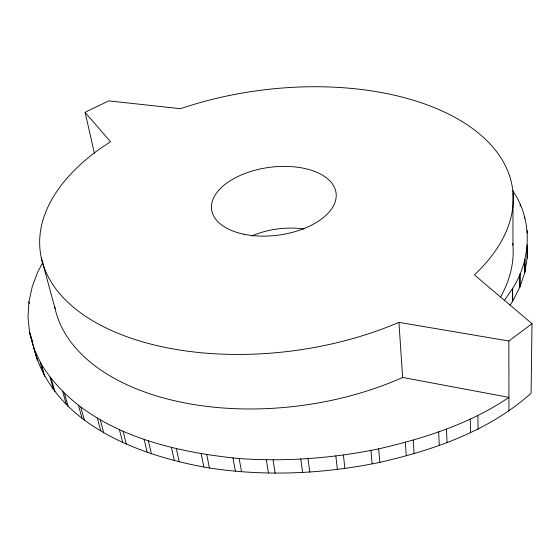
<?xml version="1.0" encoding="UTF-8"?>
<svg xmlns="http://www.w3.org/2000/svg" width="560" height="560" viewBox="0 0 560 560"><rect width="100%" height="100%" fill="white"/><g stroke="black" fill="none" stroke-linecap="round" stroke-linejoin="round"><path stroke-width="0.84" d="M512.4 301.665L512.414 288.743M510.041 305.144L512.673 301.252L512.694 288.337C531.419 259.133 532.77 219.541 512.694 190.631M512.939 245.147L513.023 192.703M520.17 206.101L520.184 204.456M519.771 287.245L519.848 274.407M512.673 301.252L520.051 286.699L520.128 273.861M524.65 218.365L524.664 216.706M524.678 272.734L524.783 259.973M520.051 286.699L524.902 272.048L525.014 259.294M527.198 233.079L527.219 230.566M527.107 258.286L527.233 245.616M527.359 244.811L527.24 257.467L524.902 272.048M94.402 153.293L85.113 112.364L87.241 111.195L108.787 100.877L180.453 108.696A238.259 131.257 -7.6 0 1 457.037 118.566A238.259 131.257 -7.6 0 1 474.411 274.89L532 323.68L531.09 393.26C488.915 431.018 434.168 449.939 379.848 462.343C323.904 473.949 265.986 476.588 209.412 468.02C139.069 455.868 52.682 424.032 33.46 346.724M42.987 262.031L37.611 272.237L32.186 286.853L28.917 301.91L28 317.296L29.617 332.864L33.943 348.467L41.125 363.916L44.744 376.425M504.329 300.51L512.694 288.337M85.113 112.364L110.488 141.75L98.882 149.534A238.259 131.257 -7.6 0 0 94.668 321.923A238.259 131.257 -7.6 0 0 398.937 322.357L508.872 341.026L532 323.68M41.125 363.916C82.257 430.339 166.362 451.367 239.169 458.549C285.866 461.832 332.871 458.318 378.693 448.868C424.298 438.312 469.896 423.927 508.921 397.362L402.626 377.461A231.315 135.471 -7.5 0 1 54.747 307.006M40.264 362.061L43.883 374.556M29.456 331.261L32.788 342.741M29.617 332.864L37.555 360.878M28.917 301.91L29.379 303.527M49.98 377.076L53.585 389.669M51.289 379.022L54.894 391.622M62.706 391.552L66.269 404.243M64.526 393.547L68.082 406.252M80.878 407.274L84.357 420.07M78.491 405.272L81.991 418.061M41.342 257.992L55.097 308.665M97.342 417.998L100.737 430.871M100.338 419.944L103.712 432.838M119.371 429.282L122.633 442.246M123.032 431.074L126.266 444.052M144.102 439.208L147.196 452.256M148.386 440.867L151.452 453.922M171.451 447.44L174.342 460.565M176.407 448.854L179.263 461.986M201.18 453.712L203.847 466.907M206.794 454.811L209.412 468.02M232.939 457.828L235.354 471.093M239.169 458.549L241.528 471.821M266.301 459.634L268.436 472.955M273.077 459.9L275.156 473.242M300.776 459.004L302.617 472.381M308.014 458.766L309.792 472.157M335.825 455.875L337.358 469.308M343.42 455.091L344.883 468.524M370.881 450.247L372.099 463.715M378.693 448.868L379.848 462.343M398.937 322.357L402.626 377.461M405.349 442.169L406.266 455.665M413.245 440.181L414.092 453.677M438.655 431.746L439.278 445.256M446.488 429.149L447.041 442.659M470.246 419.146L470.596 432.663M477.855 415.947L478.135 429.457M508.872 341.026L508.935 410.851M251.622 236.047A60.557 35.574 -7.5 0 1 304.01 229.005M512.792 243.46A231.315 135.471 -7.5 0 1 500.64 296.94M244.09 234.262A62.776 34.174 -7.6 0 0 336.217 194.572A62.776 34.174 -7.6 0 0 241.22 174.993A62.776 34.174 -7.6 0 0 244.09 234.262"/></g></svg>
